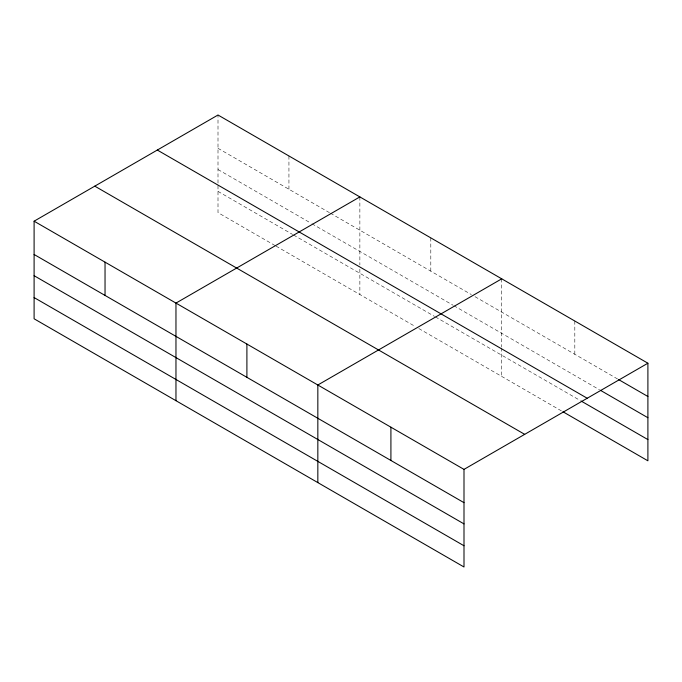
<?xml version="1.0" encoding="UTF-8"?>
<svg xmlns="http://www.w3.org/2000/svg" width="682" height="682" viewBox="0 0 682 682"><rect width="100%" height="100%" fill="white"/><g stroke="black" fill="none" stroke-linecap="round" stroke-linejoin="round"><path stroke-width="0.51" stroke-dasharray="3.41 2.56" d="M218.001 183.057L218.001 115.011M218.001 148.301L329.466 212.656M330.386 213.185L471.33 294.556M475.022 296.687L617.756 379.09M218.001 169.52L311.043 223.236M311.964 223.773L452.908 305.144M453.828 305.681L599.487 389.772M218.001 191.386L292.621 234.472M293.541 235L434.485 316.371M435.406 316.908L580.297 400.556M275.119 245.588L218.001 212.614L218.001 184.097M276.04 246.117L415.142 326.431M418.825 328.553L562.028 411.237M574.815 321.017L574.815 354.308M501.73 278.827L501.73 346.874M501.73 347.914L501.73 376.421M430.802 237.873L430.802 271.155M359.866 196.919L359.866 264.966M359.866 269.126L359.866 294.522M288.938 155.965L288.938 189.255"/><path stroke-width="1.02" d="M34.1 221.19L463.999 469.387L463.999 566.989L34.1 318.784L34.1 221.19L218.001 115.011L647.9 363.216L647.9 460.81L562.94 411.757M359.866 196.919L175.965 303.098L175.965 400.692M501.73 278.827L317.838 384.998L317.838 482.6M463.999 469.387L647.9 363.216M618.668 379.618L647.9 396.498M600.399 390.292L647.9 417.725M157.312 150.049L587.211 398.254M581.209 401.084L647.9 439.592M94.789 186.152L524.688 434.349M34.1 254.471L463.999 502.668M34.1 275.698L463.999 523.895M34.1 297.565L463.999 545.762M390.914 427.196L390.914 460.478M246.901 344.043L246.901 377.334M105.037 262.144L105.037 295.425"/></g></svg>
